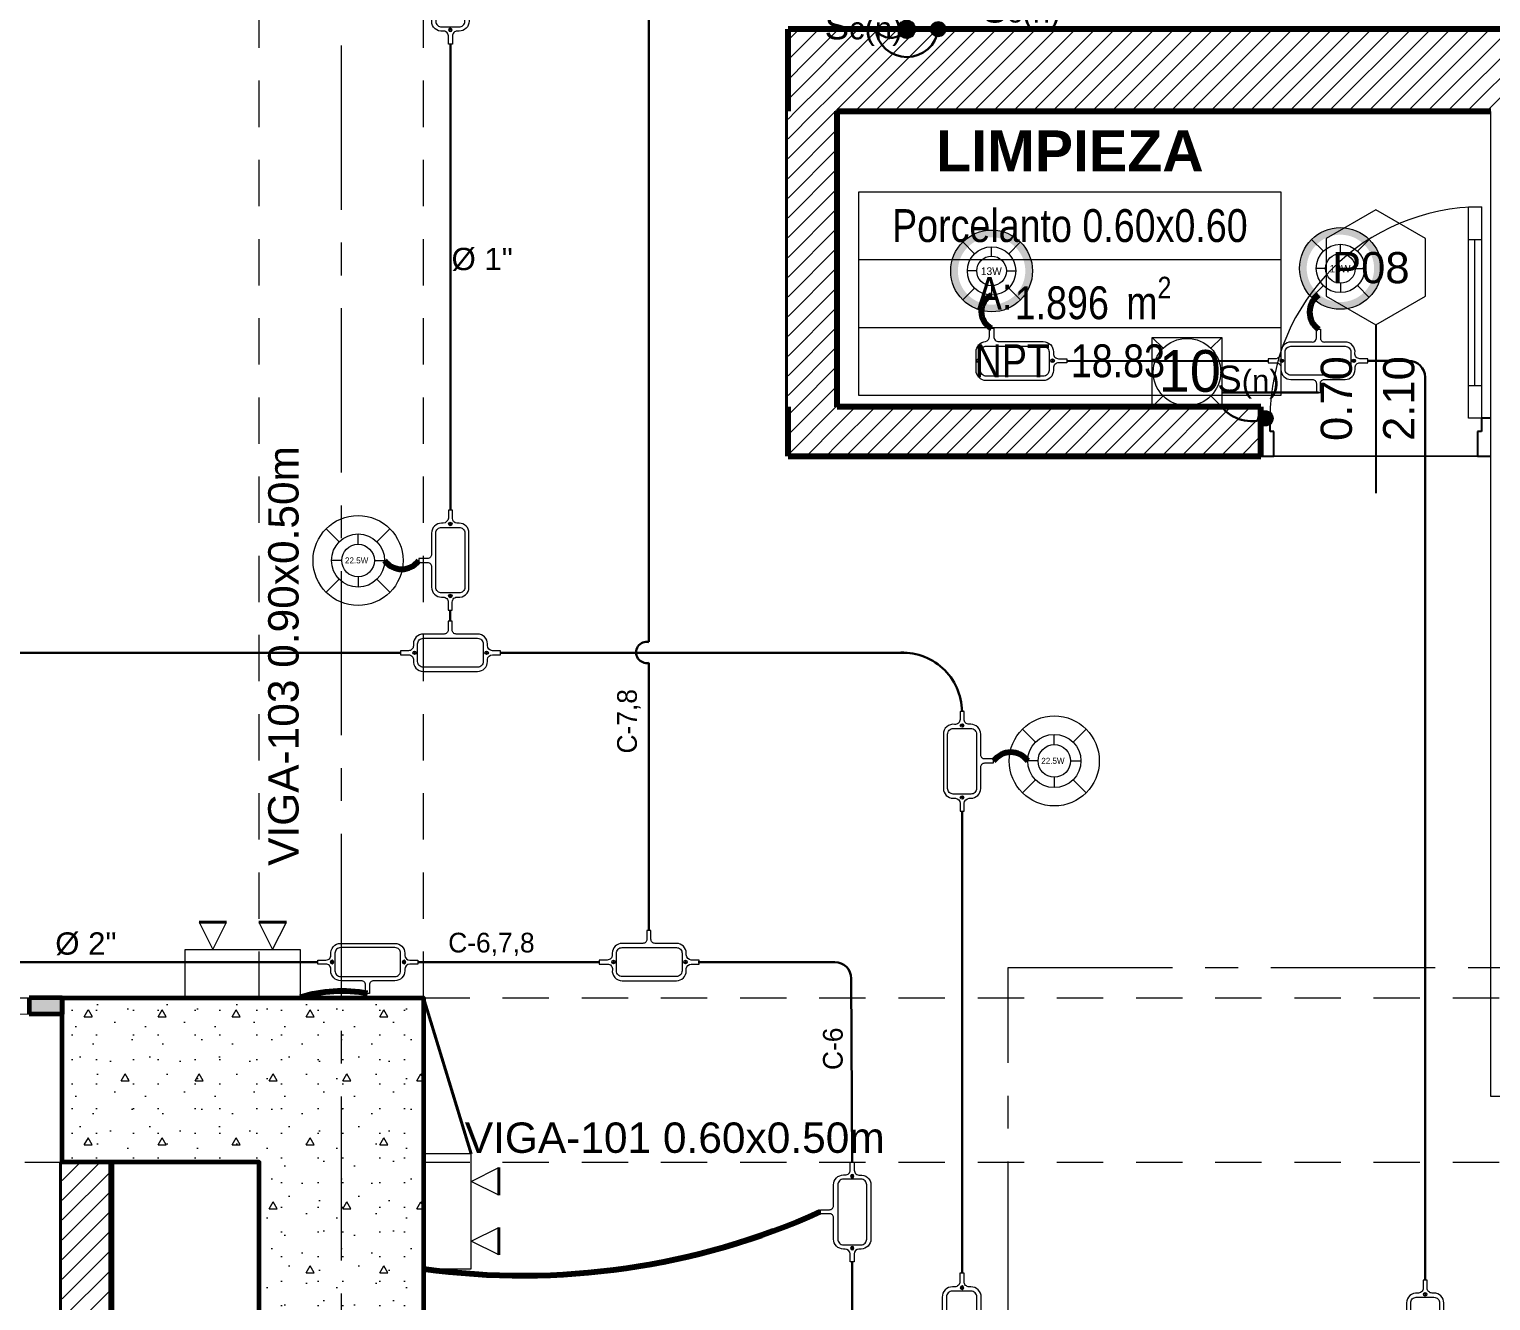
# Model space of a CAD drawing. Header units: inches. Extents: x -38 to 5698, y -33 to 92.
# Drawn here: x 413.37 to 417.82, y 16.477 to 20.35 of the extents above; entities that cross this region are included whole.
import ezdxf
from ezdxf.lldxf.tags import DXFTag

# ---------------------------------------------------------------- set-up
doc = ezdxf.new("R2010")
doc.units = ezdxf.units.IN
doc.header["$MEASUREMENT"] = 0
doc.set_wipeout_variables(frame=1)
for name, pattern in [('CONTINUA', [0]), ('Hidden Line', [0.195611, 0.141111, -0.0545]), ('Punto & Raya', [0.65, 0.5, -0.075, 0, -0.075]), ('Rayas', [0.282222, 0.141111, -0.141111]), ('Wipeout_Contour', [1, 0, -1])]:
    doc.linetypes.add(name, pattern=pattern)
for name, color, linetype, lineweight in [('00 IE CKTO ILUMINACION', 3, 'Continuous', 50), ('00 IE CKTO TOMAS', 111, 'Rayas', 18), ('00_IE_Luminarias', 6, 'Continuous', 30), ('01 IE LUM LED AD DN570C', 1, 'Continuous', 13), ('01 IE LUM LED EMP DN570B', 3, 'Continuous', 13), ('ALUMBRADO_CONDUIT', 30, 'CONDUIT1', 30), ('ALUMBRADO_PVC', 6, 'PVC1', 30), ('Bancas', 1, 'Continuous', 13), ('Cable Alumbrado', 150, 'Continuous', 30), ('CABLEADO EXT.', 3, 'PVCSUBT', 30), ('pulsador', 4, 'Continuous', 40), ('Simb_Alumbrado', 140, 'CONTINUA', 30)]:
    doc.layers.add(name, color=color, linetype=linetype, lineweight=lineweight)
for name, color, linetype in [('02 _ ARQ _ ALB _ Ejes Generales', 7, 'Continuous'), ('02 _ ARQ _ ZON _ Espacio.3D', 7, 'Continuous'), ('08 _ STR _ EXT _ 06 Columnas', 7, 'Continuous'), ('08 _ STR _ EXT _ 09 Vigas', 7, 'Continuous'), ('1TEXT', 8, 'Continuous'), ('Acabado - Muros', 7, 'Continuous'), ('Estructura - 04 MURO', 7, 'Continuous'), ('Marcador - Secciones', 251, 'Continuous'), ('Notas - Etiquetas', 251, 'Continuous')]:
    doc.layers.add(name, color=color, linetype=linetype)
doc.styles.add('Annotative', font='arial.ttf')
doc.styles.add('Arial', font='arial.ttf')
doc.styles.add('Estilo_Generado_4', font='swisse.ttf')
doc.styles.add('Estilo_Generado_8', font='arialbd.ttf')
doc.styles.add('Estilo_Generado_9', font='ARIALN.TTF')
doc.styles.add('{18b73a54-fa43-428c-adcb-c1c7bbdf2c84}', font='Simplex.shx')
tags = doc.linetypes.add('CONDUIT', pattern='A,1.5,-0.210535,["con",{18b73a54-fa43-428c-adcb-c1c7bbdf2c84},S=0.2,R=0,X=0,Y=-0.065594],-0.702384', length=2.412919).pattern_tags.tags
tags[6] = DXFTag(74, 10)
tags = doc.linetypes.add('CONDUIT1', pattern='A,1,-0.19772,["con",{18b73a54-fa43-428c-adcb-c1c7bbdf2c84},S=0.2,R=0,X=0,Y=-0.065594],-0.593642', length=1.791362).pattern_tags.tags
tags[6] = DXFTag(74, 10)
tags = doc.linetypes.add('PVC1', pattern='A,1,-0.19772,["PVC",{18b73a54-fa43-428c-adcb-c1c7bbdf2c84},S=0.13,R=0,X=0,Y=-0.061851],-0.507647', length=1.705367).pattern_tags.tags
tags[6] = DXFTag(74, 10)
tags = doc.linetypes.add('PVCSUBT', pattern='A,0.6,-0.3,0.6,-0.075691,["PVC",Standard,S=0.2,R=0,X=0,Y=-0.093724],-0.621005', length=2.196696).pattern_tags.tags
tags[10] = DXFTag(74, 10)
pattern_1 = [(45, (370.000046, 6e-09), (-0.030052038, 0.030052038), [])]

# ---------------------------------------------------------------- blocks, each defined once
blk = doc.blocks.new('LUM DN570C')
at = {"layer": '01 IE LUM LED AD DN570C'}
h = blk.add_hatch(color=256, dxfattribs=at)
edge = h.paths.add_edge_path()
edge.add_arc((0, 0), 0.1344, 0, 360)
edge = h.paths.add_edge_path(flags=17)
edge.add_arc((0, 0), 0.1108, 0, 360)
for p, q in [((-0.0561, 0.0563), (-0.0949, 0.0952)), ((0.0561, 0.0563), (0.0949, 0.0952)), ((-0.0561, -0.0563), (-0.0949, -0.0952)), ((0.0561, -0.0563), (0.0949, -0.0952))]:
    blk.add_line(p, q, dxfattribs=at)
at = {"layer": '01 IE LUM LED AD DN570C', "ltscale": 0.4}
for p, q in [((0, 0.0487), (0, 0.0795)), ((-0.0487, 0), (-0.0795, 0)), ((0.0487, 0), (0.0795, 0)), ((0, -0.0487), (0, -0.0795))]:
    blk.add_line(p, q, dxfattribs=at)
at = {"layer": '01 IE LUM LED AD DN570C'}
for radius in [0.1344, 0.0795]:
    blk.add_circle((0, 0), radius, dxfattribs=at)
at = {"layer": '01 IE LUM LED AD DN570C', "ltscale": 0.4}
blk.add_circle((0, 0), 0.0487, dxfattribs=at)
at = {"color": 1, "linetype": 'ByBlock', "lineweight": 80, "insert": (-0.0353, 0.0117), "char_height": 0.025, "width": 0.622217, "attachment_point": 1}
blk.add_mtext('13W ', dxfattribs=at)
blk = doc.blocks.new('LUMINARIA 2')
at = {"layer": '01 IE LUM LED EMP DN570B'}
for p, q in [((-0.0939, 0.0936), (-0.1589, 0.1584)), ((0.0939, 0.0936), (0.1589, 0.1584)), ((-0.0939, -0.0936), (-0.1589, -0.1584)), ((0.0939, -0.0936), (0.1589, -0.1584))]:
    blk.add_line(p, q, dxfattribs=at)
at = {"layer": '01 IE LUM LED EMP DN570B', "ltscale": 0.4}
for p, q in [((0, 0.0813), (0, 0.1326)), ((-0.0813, 0), (-0.1326, 0)), ((0.0813, 0), (0.1326, 0)), ((0, -0.0813), (0, -0.1326))]:
    blk.add_line(p, q, dxfattribs=at)
at = {"layer": '01 IE LUM LED EMP DN570B'}
for radius in [0.2244, 0.1326]:
    blk.add_circle((0, 0), radius, dxfattribs=at)
at = {"layer": '01 IE LUM LED EMP DN570B', "ltscale": 0.4}
blk.add_circle((0, 0), 0.0813, dxfattribs=at)
at = {"layer": '01 IE LUM LED EMP DN570B', "color": 8, "linetype": 'ByBlock', "lineweight": 80, "insert": (-0.0649, 0.0156), "char_height": 0.03, "width": 0.178585, "attachment_point": 1}
blk.add_mtext('{\\C3;22.5W}', dxfattribs=at)
blk = doc.blocks.new('CAJA OVAL TIPO L')
at = {"layer": 'Simb_Alumbrado', "lineweight": 13}
blk.add_lwpolyline([(-0.0491, -0.079), (-0.0491, -0.0343, -0.380413), (-0.0258, -0.0088), (-0.0258, -0.0088, 0.341426), (-0.0164, 0.0033), (-0.0164, 0.0236), (-0.0063, 0.0236), (-0.0063, 0.0033, 0.414214), (0.0063, -0.0092), (0.1138, -0.0092, -0.414214), (0.1388, -0.0343), (0.1388, -0.0382, 0.414214), (0.1513, -0.0508), (0.1716, -0.0508), (0.1716, -0.0609), (0.1513, -0.0609, 0.414214), (0.1388, -0.0734), (0.1388, -0.079, -0.414214), (0.1138, -0.104), (-0.0241, -0.104, -0.414214), (-0.0491, -0.079, 0.414214)], format="xyb", dxfattribs=at)
blk.add_lwpolyline([(-0.0241, -0.0199), (0.1138, -0.0199, -0.414214), (0.1282, -0.0343), (0.1282, -0.079, -0.414214), (0.1138, -0.0934), (-0.0241, -0.0934, -0.414214), (-0.0384, -0.079), (-0.0384, -0.0343, -0.414214)], format="xyb", close=True, dxfattribs=at)
for points in [[(-0.0483, -0.0558), (-0.0395, -0.0558)], [(-0.0439, -0.0514), (-0.0439, -0.0602)], [(0.1323, -0.0558), (0.1411, -0.0558)], [(0.1367, -0.0514), (0.1367, -0.0602)]]:
    blk.add_lwpolyline(points, dxfattribs=at)
for centre in [(-0.0439, -0.0558), (0.1367, -0.0558)]:
    blk.add_circle(centre, 0.00438, dxfattribs=at)
blk = doc.blocks.new('oval t')
at = {"layer": 'Simb_Alumbrado', "lineweight": 13}
blk.add_lwpolyline([(0.0141, 0.0102, -0.414214), (0.0041, 0.0202), (0.0041, 0.0416), (-0.0056, 0.0416), (-0.0056, 0.0202, -0.414214), (-0.0156, 0.0102), (-0.0659, 0.0102, 0.414214), (-0.0899, -0.0138), (-0.0899, -0.0183, -0.414214), (-0.1019, -0.0303), (-0.1213, -0.0303), (-0.1213, -0.04), (-0.1016, -0.04, -0.451917), (-0.0897, -0.0535, 0.451917), (-0.0659, -0.0805), (0.0659, -0.0805, 0.414214), (0.0899, -0.0566), (0.0899, -0.0512, -0.398753), (0.1019, -0.0401), (0.1213, -0.0401), (0.1213, -0.0304), (0.1019, -0.0304, -0.368669), (0.0899, -0.0176), (0.0899, -0.0138, 0.414214), (0.0659, 0.0102), (0.0141, 0.0102)], format="xyb", dxfattribs=at)
blk.add_lwpolyline([(-0.0659, 0), (0.0659, 0, -0.414214), (0.0797, -0.0138), (0.0797, -0.0566, -0.414214), (0.0659, -0.0703), (-0.0659, -0.0703, -0.414214), (-0.0797, -0.0566), (-0.0797, -0.0138, -0.414214)], format="xyb", close=True, dxfattribs=at)
for points in [[(-0.0911, -0.0352), (-0.0828, -0.0352)], [(-0.0869, -0.031), (-0.0869, -0.0394)], [(0.0837, -0.0352), (0.0921, -0.0352)], [(0.0879, -0.031), (0.0879, -0.0394)]]:
    blk.add_lwpolyline(points, dxfattribs=at)
for centre in [(-0.0869, -0.0352), (0.0879, -0.0352)]:
    blk.add_circle(centre, 0.00419, dxfattribs=at)
blk = doc.blocks.new('CAJA CONDULET TIPO X')
at = {"layer": 'Simb_Alumbrado', "lineweight": 13}
for p, q in [((78.5283, -4.1616), (78.5283, -4.1519)), ((78.5283, -4.1519), (78.5497, -4.1519)), ((78.5497, -4.1616), (78.5283, -4.1616))]:
    blk.add_line(p, q, dxfattribs=at)
for points in [[(78.6505, -4.1716, -0.414214), (78.6605, -4.1616), (78.6819, -4.1616), (78.6819, -4.1519), (78.6605, -4.1519, -0.414214), (78.6505, -4.1419), (78.6505, -4.0916, 0.414214), (78.6265, -4.0677), (78.6219, -4.0677, -0.414214), (78.6099, -4.0557), (78.6099, -4.0363), (78.6002, -4.0363), (78.6002, -4.056, -0.451917), (78.5867, -4.0678, 0.451917), (78.5597, -4.0916), (78.5597, -4.1419)], [(78.5597, -4.1716), (78.5597, -4.2235, 0.414214), (78.5837, -4.2475), (78.589, -4.2475, -0.334232), (78.6002, -4.2595), (78.6002, -4.2789), (78.6099, -4.2789), (78.6099, -4.2595, -0.455912), (78.6227, -4.2475), (78.6265, -4.2475, 0.414214), (78.6505, -4.2235), (78.6505, -4.1716)]]:
    blk.add_lwpolyline(points, format="xyb", dxfattribs=at)
blk.add_lwpolyline([(78.6403, -4.0916), (78.6403, -4.2235, -0.414214), (78.6265, -4.2373), (78.5837, -4.2373, -0.414214), (78.5699, -4.2235), (78.5699, -4.0916, -0.414214), (78.5837, -4.0779), (78.6265, -4.0779, -0.414214)], format="xyb", close=True, dxfattribs=at)
for points in [[(78.6093, -4.0706), (78.6009, -4.0706)], [(78.6051, -4.0664), (78.6051, -4.0748)], [(78.6093, -4.2454), (78.6009, -4.2454)], [(78.6051, -4.2412), (78.6051, -4.2496)]]:
    blk.add_lwpolyline(points, dxfattribs=at)
for centre in [(78.6051, -4.0706), (78.6051, -4.2454)]:
    blk.add_circle(centre, 0.00419, dxfattribs=at)
for centre, start, end in [((78.5497, -4.1419), 270, 0), ((78.5497, -4.1716), 0, 90)]:
    blk.add_arc(centre, 0.01, start, end, dxfattribs=at)
blk = doc.blocks.new('100x100x80 adosado')
at = {"layer": 'Simb_Alumbrado', "lineweight": 13}
blk.add_lwpolyline([(-0.0768, 0.0788), (0.0194, 0.0788), (0.0194, -0.0174), (-0.0768, -0.0174)], close=True, dxfattribs=at)
at = {"layer": 'Simb_Alumbrado', "lineweight": 9}
for points in [[(-0.0768, 0.0788), (-0.0618, 0.0638)], [(0.0043, 0.0638), (0.0194, 0.0788)], [(-0.0768, -0.0174), (-0.0618, -0.0023)], [(0.0043, -0.0023), (0.0194, -0.0174)]]:
    blk.add_lwpolyline(points, dxfattribs=at)
blk.add_circle((-0.0287, 0.0307), 0.0467, dxfattribs=at)
at = {"layer": 'Simb_Alumbrado', "lineweight": 9, "insert": (-0.0677, 0.0612), "char_height": 0.05773, "attachment_point": 1}
blk.add_mtext_dynamic_manual_height_columns('10', width=0.119989, gutter_width=12.5, heights=[0], dxfattribs=at)
blk = doc.blocks.new('ii3t')
at = {"layer": 'Simb_Alumbrado', "lineweight": 5}
h = blk.add_hatch(color=3, dxfattribs=at)
edge = h.paths.add_edge_path()
edge.add_arc((0, 0), 0.0164, 0, 360)
blk.add_circle((0, 0), 0.0164, dxfattribs=at)
blk = doc.blocks.new('pulsador')
at = {"layer": 'pulsador', "lineweight": 40}
h = blk.add_hatch(color=4, dxfattribs=at)
h.dxf.hatch_style = 1
h.paths.add_polyline_path([(246.2314, 46.0882, 1), (246.279, 46.0882, 1)])
h.paths.add_polyline_path([(246.2786, 46.0882, -1), (246.2317, 46.0882, -1)], flags=16)
h.paths.add_polyline_path([(246.271, 46.0882, -1), (246.2393, 46.0882, -1)], flags=0)
at = {"layer": 'pulsador'}
h = blk.add_hatch(color=4, dxfattribs=at)
h.dxf.hatch_style = 1
h.paths.add_polyline_path([(246.2393, 46.0882, 1), (246.271, 46.0882, 1)])
at = {"layer": 'pulsador', "color": 4, "lineweight": 50}
blk.add_circle((246.2552, 46.0882), 0.0238, dxfattribs=at)
at = {"layer": 'pulsador', "color": 4, "lineweight": 40}
blk.add_circle((246.2552, 46.0882), 0.0235, dxfattribs=at)
at = {"layer": 'pulsador', "color": 4}
blk.add_circle((246.2552, 46.0882), 0.0159, dxfattribs=at)
blk = doc.blocks.new('luz de emergencia')
at = {"color": 5, "lineweight": 40}
for p, q in [((164.1493, 48.9365, -0.0001), (164.2333, 48.9365, -0.0001)), ((164.3313, 48.9365, -0.0001), (164.4153, 48.9365, -0.0001))]:
    blk.add_line(p, q, dxfattribs=at)
at = {"layer": '00_IE_Luminarias', "color": 5, "linetype": 'Continuous', "lineweight": 13}
for p, q in [((164.1913, 49.0205, -0.0001), (164.1493, 48.9365, -0.0001)), ((164.2333, 48.9365, -0.0001), (164.1913, 49.0205, -0.0001)), ((164.3733, 49.0205, -0.0001), (164.3313, 48.9365, -0.0001)), ((164.4153, 48.9365, -0.0001), (164.3733, 49.0205, -0.0001))]:
    blk.add_line(p, q, dxfattribs=at)
at = {"layer": '00_IE_Luminarias', "color": 5, "linetype": 'Continuous', "lineweight": 13, "elevation": -0.0001}
blk.add_lwpolyline([(164.4573, 49.0205), (164.1073, 49.0205), (164.1073, 49.1666), (164.4573, 49.1665)], close=True, dxfattribs=at)

msp = doc.modelspace()

# ---------------------------------------------------------------- hatches: boundary and pattern name
at = {"layer": 'Acabado - Muros', "linetype": 'Continuous', "lineweight": 0}
msp.add_hatch(color=254, dxfattribs=at).paths.add_polyline_path([(413.37, 17.4), (413.37, 17.35), (413.47, 17.35), (413.47, 17.4)])

# ---------------------------------------------------------------- linework, layer by layer
at = {"layer": '02 _ ARQ _ ALB _ Ejes Generales', "color": 251, "linetype": 'Punto & Raya', "lineweight": 13}
msp.add_line((414.32, 45.9), (414.32, 2.05), dxfattribs=at)
at = {"layer": '02 _ ARQ _ ZON _ Espacio.3D', "color": 252, "linetype": 'Continuous', "lineweight": 13}
for p, q in [((417.1816, 19.8534), (415.8953, 19.8534)), ((415.8953, 19.8534), (415.8953, 19.2358)), ((417.1816, 19.2358), (417.1816, 19.8534)), ((417.1816, 19.6476), (415.8953, 19.6476)), ((415.8953, 19.4417), (417.1816, 19.4417)), ((415.8953, 19.2358), (417.1816, 19.2358))]:
    msp.add_line(p, q, dxfattribs=at)
at = {"layer": '02 _ ARQ _ ZON _ Espacio.3D', "color": 254, "linetype": 'Continuous', "lineweight": 0, "flags": 128}
msp.add_lwpolyline([(390.07, 17.4), (414.57, 17.4), (414.57, 16.25), (415.77, 16.25), (415.77, 15.5372), (417.42, 15.5372), (417.42, 15.1499), (418.32, 15.1499), (418.3204, 17.1), (417.82, 17.1), (417.82, 19.05), (415.6804, 19.05), (415.6804, 20.35)], dxfattribs=at)
at = {"layer": '02 _ ARQ _ ZON _ Espacio.3D', "color": 9, "linetype": 'Continuous', "lineweight": 5, "flags": 128}
for points in [[(415.8304, 20.1), (415.8304, 19.2), (417.12, 19.2), (417.12, 19.05), (417.82, 19.05), (417.82, 20.1)], [(413.62, 16.9), (413.62, 11.6999), (415.77, 11.7), (415.77, 12.6005), (415.62, 12.6005), (415.62, 16.1), (414.07, 16.1), (414.07, 16.9)]]:
    msp.add_lwpolyline(points, close=True, dxfattribs=at)
at = {"layer": '02 _ ARQ _ ZON _ Espacio.3D', "color": 254, "linetype": 'Continuous', "lineweight": 0, "flags": 128}
msp.add_lwpolyline([(407.12, 16.5), (407.12, 8.1), (407.57, 8.1), (407.57, 7.7), (407.77, 7.7), (407.77, 7.3311), (413.67, 7.3311), (413.67, 7.7), (414.07, 7.7), (414.07, 8.1), (414.57, 8.1), (414.57, 7.35), (420.67, 7.35), (420.67, 7.7), (421.07, 7.7), (421.07, 8.1), (421.42, 8.1), (421.4199, 11.45), (413.47, 11.4499), (413.47, 17.35), (407.57, 17.3493), (407.57, 16.5)], close=True, dxfattribs=at)
at = {"layer": '08 _ STR _ EXT _ 09 Vigas', "color": 251, "linetype": 'Hidden Line', "lineweight": 13}
for p, q in [((414.07, 17.4), (414.07, 29.7)), ((414.57, 17.4), (414.57, 29.7)), ((379.57, 17.4), (414.07, 17.4)), ((414.57, 17.4), (421.07, 17.4)), ((414.07, 7.7), (414.07, 16.9)), ((414.57, 16.9), (421.07, 16.9)), ((414.57, 7.7), (414.57, 16.9))]:
    msp.add_line(p, q, dxfattribs=at)
at = {"layer": 'Acabado - Muros', "color": 7, "linetype": 'Continuous', "lineweight": 60}
for p, q in [((413.37, 17.4), (413.37, 17.35)), ((413.47, 17.4), (413.37, 17.4)), ((413.47, 17.4), (413.47, 17.35)), ((413.47, 17.35), (413.37, 17.35))]:
    msp.add_line(p, q, dxfattribs=at)
at = {"layer": 'ALUMBRADO_CONDUIT', "color": 30, "lineweight": 30, "ltscale": 0.4, "true_color": 0xf26722}
for p, q in [((415.2569, 18.4838), (415.2569, 28.1003)), ((414.6522, 18.8851), (414.6522, 20.3047)), ((416.5296, 19.3402), (417.1419, 19.3393)), ((417.4461, 19.3403), (417.5701, 19.3403)), ((417.6201, 19.2903), (417.6201, 16.5403)), ((417.0008, 19.244), (417.295, 19.244)), ((414.6515, 18.5464), (414.6515, 18.5808)), ((415.2569, 17.6053), (415.2569, 18.4203)), ((416.2101, 17.9684), (416.2101, 16.5611)), ((406.3329, 17.5091), (414.2488, 17.5091)), ((414.553, 17.5091), (415.1058, 17.5091)), ((415.4069, 17.509), (415.8228, 17.509)), ((415.8759, 16.9), (415.8728, 17.459)), ((415.8759, 15.9938), (415.8759, 16.5958))]:
    msp.add_line(p, q, dxfattribs=at)
for points in [[(410.7956, 18.4511), (414.5004, 18.4511)], [(414.8046, 18.4511), (416.0421, 18.4511)]]:
    msp.add_lwpolyline(points, dxfattribs=at)
for centre in [(417.5701, 19.2903), (415.8228, 17.459, 0)]:
    msp.add_arc(centre, 0.05, 0, 90, dxfattribs=at)
at = {"layer": 'ALUMBRADO_CONDUIT'}
for centre, radius, start, end in [((415.2502, 18.452), 0.0324, 78.0414, 281.9586), ((416.0283, 18.2696), 0.182, 0.949, 94.3608)]:
    msp.add_arc(centre, radius, start, end, dxfattribs=at)
at = {"layer": 'CABLEADO EXT.', "color": 3, "lineweight": 80}
for centre, radius, start, end in [((416.3241, 19.49), 0.0556, 115.4571, 244.5429), ((417.3327, 19.4884), 0.0641, 126.0183, 233.9817), ((414.504, 18.7696), 0.0641, 216.0183, 323.9817), ((416.3583, 18.0838), 0.0641, 36.0183, 143.9817), ((414.3213, 17.003), 0.4173, 79.1393, 107.6192), ((414.8722, 18.7677), 2.2134, 262.1546, 294.2053)]:
    msp.add_arc(centre, radius, start, end, dxfattribs=at)
at = {"layer": 'Estructura - 04 MURO', "color": 165, "linetype": 'Continuous', "lineweight": 15}
for p, q in [((417.752, 19.809), (417.792, 19.809)), ((417.752, 19.165), (417.752, 19.809)), ((417.792, 19.809), (417.792, 19.165)), ((417.792, 19.709), (417.752, 19.709)), ((417.752, 19.265), (417.792, 19.265)), ((417.792, 19.165), (417.752, 19.165))]:
    msp.add_line(p, q, dxfattribs=at)
at = {"layer": 'Estructura - 04 MURO', "color": 152, "linetype": 'Continuous', "lineweight": 25}
msp.add_line((417.47, 19.45), (417.47, 18.9375), dxfattribs=at)
at = {"layer": 'Estructura - 04 MURO', "color": 165, "linetype": 'Continuous', "lineweight": 25}
for p, q in [((417.148, 19.125), (417.148, 19.165)), ((417.82, 19.165), (417.792, 19.165)), ((417.792, 19.165), (417.792, 19.125)), ((417.16, 19.125), (417.148, 19.125)), ((417.16, 19.05), (417.16, 19.125)), ((417.792, 19.125), (417.78, 19.125)), ((417.78, 19.125), (417.78, 19.05)), ((417.78, 19.05), (417.82, 19.05))]:
    msp.add_line(p, q, dxfattribs=at)
at = {"layer": 'Estructura - 04 MURO', "color": 251, "linetype": 'Continuous', "lineweight": 13, "flags": 128}
msp.add_lwpolyline([(417.47, 19.8), (417.3185, 19.7125), (417.3185, 19.5375), (417.47, 19.45), (417.6216, 19.5375), (417.6216, 19.7125)], close=True, dxfattribs=at)
at = {"layer": 'Estructura - 04 MURO', "color": 165, "linetype": 'Continuous', "lineweight": 15, "flags": 128}
msp.add_lwpolyline([(417.772, 19.265), (417.772, 19.709)], dxfattribs=at)
at = {"layer": 'Estructura - 04 MURO', "color": 7, "linetype": 'Continuous', "lineweight": 80, "flags": 128}
msp.add_lwpolyline([(413.47, 11.4499), (413.47, 16.9)], dxfattribs=at)
at = {"layer": 'Estructura - 04 MURO', "color": 175, "linetype": 'Continuous', "lineweight": 15}
msp.add_arc((417.792, 19.165), 0.644, 90, 180, dxfattribs=at)
at = {"layer": 'Marcador - Secciones', "color": 251, "linetype": 'Punto & Raya', "lineweight": 13}
for p, q in [((416.3507, 10.0018), (416.3507, 17.4928)), ((416.3507, 17.4928), (426.7072, 17.4928))]:
    msp.add_line(p, q, dxfattribs=at)
at = {"layer": 'pulsador', "color": 4, "lineweight": 40}
msp.add_line((414.57, 17.4), (414.7161, 16.925), dxfattribs=at)

# ---------------------------------------------------------------- block references
at = {"xscale": 1.253906979044094, "yscale": 1.253906979044094, "zscale": 1.253906979044094, "rotation": 270}
msp.add_blockref('CAJA CONDULET TIPO X', (422.5072, 117.9038), dxfattribs=at)
at = {"layer": '01 IE LUM LED AD DN570C', "color": 1, "lineweight": 5, "xscale": 0.9263905751172247, "yscale": 0.9263905751172247, "zscale": 0.9263905751172247}
for p in [(416.3002, 19.6138), (417.3622, 19.6216)]:
    msp.add_blockref('LUM DN570C', p, dxfattribs=at)
at = {"layer": '01 IE LUM LED EMP DN570B', "xscale": 0.6105334384153049, "yscale": 0.6105334384153049, "zscale": 0.6105334384153049}
for p in [(414.3712, 18.7319), (416.4911, 18.1215)]:
    msp.add_blockref('LUMINARIA 2', p, dxfattribs=at)
at = {"layer": 'ALUMBRADO_CONDUIT', "linetype": 'CONDUIT', "lineweight": 30, "xscale": 1.253906979044094, "yscale": 1.253906979044094, "zscale": 1.253906979044094}
msp.add_blockref('CAJA OVAL TIPO L', (416.3144, 19.4102), dxfattribs=at)
at = {"layer": 'ALUMBRADO_CONDUIT', "linetype": 'CONDUIT', "lineweight": 30, "xscale": -1.253906979044094, "yscale": 1.253906979044094, "zscale": 1.253906979044094, "rotation": 270.0000000010243}
msp.add_blockref('CAJA OVAL TIPO L', (416.2801, 16.3459), dxfattribs=at)
at = {"layer": 'Bancas', "color": 252, "true_color": 0x939598, "yscale": 1.253906979044094, "zscale": 1.253906979044094}
for p, xscale, rotation in [((414.6963, 20.4568), -1.253906979044094, 270), ((414.608, 18.733), 1.253906979044094, 90), ((416.2543, 18.1205), 1.253906979044094, 270), ((414.4009, 17.465), -1.253906979044094, 180), ((415.8318, 16.7479), -1.253906979044094, 90), ((417.6643, 16.3882), 1.253906979044094, 270)]:
    msp.add_blockref('oval t', p, dxfattribs=dict(at, xscale=xscale, rotation=rotation))
at = {"layer": 'Bancas', "color": 252, "true_color": 0x939598, "xscale": 1.253906979044094, "yscale": 1.253906979044094, "zscale": 1.253906979044094}
for p in [(414.6525, 18.4952), (415.2579, 17.5532)]:
    msp.add_blockref('oval t', p, dxfattribs=at)
at = {"layer": 'pulsador', "color": 4, "lineweight": 40, "rotation": 180}
msp.add_blockref('luz de emergencia', (578.3023, 66.5673, 0.0001), dxfattribs=at)
at = {"layer": 'pulsador', "color": 4, "lineweight": 40, "xscale": -1, "rotation": 89.99908395266394}
msp.add_blockref('luz de emergencia', (463.7392, 181.0315, 0.0001), dxfattribs=at)

# ---------------------------------------------------------------- texts
at = {"layer": '00 IE CKTO ILUMINACION', "color": 3, "linetype": 'CONTINUA', "lineweight": 15}
for s, p in [('C-7,8', (415.2201, 18.1443)), ('C-6', (415.8468, 17.1803))]:
    msp.add_text(s, height=0.06, rotation=90, dxfattribs=at).set_placement(p)
msp.add_text('C-6,7,8', height=0.06, dxfattribs=at).set_placement((414.6457, 17.5383))
at = {"layer": '00 IE CKTO TOMAS', "insert": (416.9872, 19.2251), "char_height": 0.08, "width": 0.768045, "attachment_point": 7, "style": 'Annotative'}
msp.add_mtext('S{\\H0.84375x;(n)}', dxfattribs=at)
at = {"layer": '02 _ ARQ _ ZON _ Espacio.3D', "color": 252, "lineweight": 25, "attachment_point": 2}
for s, insert, char_height, style in [('\\A1;{\\pqc;\\pt0;\\fArial|b1|i0|c0|p34;LIMPIEZA}', (416.5385, 20.0419), 0.125, 'Estilo_Generado_8'), ('\\A1;{\\pqc;\\pt0;\\fArial Narrow|b0|i0|c0|p34;Porcelanto 0.60x0.60}', (416.5385, 19.802), 0.1, 'Estilo_Generado_9'), ('\\A1;{\\pqc;\\pt0;\\fArial Narrow|b0|i0|c0|p34;A: }', (416.3094, 19.5957), 0.1, 'Estilo_Generado_9'), ('\\A1;{\\pqc;\\pt0,0.3;\\fArial Narrow|b0|i0|c0|p34;1.896\\fArial Narrow|b0|i0|c0|p34;\\A1{\\H.66x;\\S^  ;}\\fArial Narrow|b0|i0|c0|p34; m\\fArial Narrow|b0|i0|c0|p34;\\A1{\\H.66x;\\S2^  ;}}', (416.6091, 19.5961), 0.1, 'Estilo_Generado_9'), ('\\A1;{\\pqc;\\pt0;\\fArial Narrow|b0|i0|c0|p34;NPT  18.83}', (416.5385, 19.3902), 0.1, 'Estilo_Generado_9')]:
    msp.add_mtext(s, dxfattribs=dict(at, insert=insert, char_height=char_height, style=style))
at = {"layer": '1TEXT', "color": 50, "linetype": 'Continuous', "style": 'Arial'}
for s, p in [('%%C 1"', (414.6559, 19.6163)), ('%%C 2"', (413.4493, 17.5316))]:
    msp.add_text(s, height=0.06788, rotation=0, dxfattribs=at).set_placement(p)
at = {"layer": 'Estructura - 04 MURO', "color": 251, "lineweight": 25, "insert": (417.3367, 19.575), "char_height": 0.095, "attachment_point": 7, "style": 'Estilo_Generado_4'}
msp.add_mtext('\\A1;{\\pql;\\pt0;\\fSwis721 Ex BT|b0|i0|c0|p34;P08\\fSwis721 Ex BT|b0|i0|c0|p34;\\fSwis721 Ex BT|b0|i0|c0|p34;\\fSwis721 Ex BT|b0|i0|c0|p34;}', dxfattribs=at)
at = {"layer": 'Estructura - 04 MURO', "color": 251, "lineweight": 25, "char_height": 0.095, "attachment_point": 7, "rotation": 90, "style": 'Estilo_Generado_4'}
for s, insert in [('\\A1;{\\pql;\\pt0;\\fSwis721 Ex BT|b0|i0|c0|p34;0.70\\fSwis721 Ex BT|b0|i0|c0|p34;\\A1{\\H.66x;\\S^  ;}\\fSwis721 Ex BT|b0|i0|c0|p34;\\fSwis721 Ex BT|b0|i0|c0|p34;}', (417.425, 19.096)), ('\\A1;{\\pql;\\pt0;\\fSwis721 Ex BT|b0|i0|c0|p34;2.10\\fSwis721 Ex BT|b0|i0|c0|p34;\\A1{\\H.66x;\\S^  ;}\\fSwis721 Ex BT|b0|i0|c0|p34;\\fSwis721 Ex BT|b0|i0|c0|p34;}', (417.615, 19.096))]:
    msp.add_mtext(s, dxfattribs=dict(at, insert=insert))
at = {"layer": 'Notas - Etiquetas', "color": 8, "linetype": 'Continuous', "lineweight": 13, "insert": (414.0976, 17.802), "char_height": 0.0925, "attachment_point": 1, "rotation": 90, "style": 'Estilo_Generado_4'}
msp.add_mtext('\\A1;{\\pql;\\fSwis721 Ex BT|b0|i0|c0|p34;VIGA-103\\fSwis721 Ex BT|b0|i0|c0|p34; \\fSwis721 Ex BT|b0|i0|c0|p34;0.90\\fSwis721 Ex BT|b0|i0|c0|p34;x\\fSwis721 Ex BT|b0|i0|c0|p34;0.50\\fSwis721 Ex BT|b0|i0|c0|p34;m}', dxfattribs=at)
at = {"layer": 'Notas - Etiquetas', "color": 8, "linetype": 'Continuous', "lineweight": 13, "insert": (414.6962, 16.9267), "char_height": 0.0925, "attachment_point": 7, "style": 'Estilo_Generado_4'}
msp.add_mtext('\\A1;{\\pql;\\fSwis721 Ex BT|b0|i0|c0|p34;VIGA-101\\fSwis721 Ex BT|b0|i0|c0|p34; \\fSwis721 Ex BT|b0|i0|c0|p34;0.60\\fSwis721 Ex BT|b0|i0|c0|p34;x\\fSwis721 Ex BT|b0|i0|c0|p34;0.50\\fSwis721 Ex BT|b0|i0|c0|p34;m}', dxfattribs=at)

# ---------------------------------------------------------------- next in the draw order: wipeouts: each hides what was drawn before it
at = {"color": 254, "linetype": 'Wipeout_Contour', "lineweight": 0, "ltscale": 9786.583603}
msp.add_wipeout([(415.8304, 20.1), (415.6804, 20.35), (415.6804, 20.1)], dxfattribs=at).dxf.layer = 'Estructura - 04 MURO'
at = {"color": 254, "linetype": 'Wipeout_Contour', "lineweight": 0, "ltscale": 9786.57095}
msp.add_wipeout([(415.8304, 19.2), (415.6804, 19.2), (415.6804, 19.05)], dxfattribs=at).dxf.layer = 'Estructura - 04 MURO'
at = {"color": 254, "linetype": 'Wipeout_Contour', "lineweight": 0, "ltscale": 13039.254026}
msp.add_wipeout([(413.62, 11.6999), (413.62, 16.9), (413.47, 16.9), (413.47, 11.6999)], dxfattribs=at).dxf.layer = 'Estructura - 04 MURO'

# ---------------------------------------------------------------- next in the draw order: hatches: boundary and pattern name
at = {"layer": '08 _ STR _ EXT _ 06 Columnas', "linetype": 'Continuous', "lineweight": 9}
h = msp.add_hatch(dxfattribs=at)
h.set_pattern_fill('HORMIGÓN_EN_MASA_0002', style=0, pattern_type=2)
h.set_pattern_definition([(0, (370.00005, 6e-09), (0, 0.3897114), [0.024375, -0.200625]), (0, (370.11255, 0.19486), (0, 0.3897114), [0.024375, -0.200625]), (60, (370.00005, 6e-09), (-0.3375, 0.1948557), [0.024375, -0.200625]), (60, (370.22505, 6e-09), (-0.3375, 0.1948557), [0.024375, -0.200625]), (120, (370.02442, 6e-09), (0.3375, 0.1948557), [0.024375, -0.200625]), (120, (370.24942, 6e-09), (0.3375, 0.1948557), [0.024375, -0.200625]), (0, (370.00005, 0.0375), (0, 0.075), [0, -0.075, 0, -0.1125]), (45, (370.03755, 0.0375), (-0.05303301, 0.05303301), [0, -0.05625, 0, -0.09375])])
h.paths.add_polyline_path([(413.47, 17.4), (413.47, 16.9), (414.07, 16.9), (414.07, 16.1), (414.57, 16.1), (414.57, 17.4)])
at = {"layer": 'Estructura - 04 MURO', "linetype": 'Continuous', "lineweight": 5}
h = msp.add_hatch(dxfattribs=at)
h.set_pattern_fill('LADRILLO_COMÚN_0002', color=252, style=0, pattern_type=2)
h.set_pattern_definition(pattern_1)
h.paths.add_polyline_path([(415.8304, 20.1), (415.6804, 20.35), (415.6804, 20.1)])
h = msp.add_hatch(dxfattribs=at)
h.set_pattern_fill('LADRILLO_COMÚN_0002', color=252, style=0, pattern_type=2)
h.set_pattern_definition(pattern_1)
h.paths.add_polyline_path([(415.8304, 19.2), (415.6804, 19.2), (415.6804, 19.05)])
h = msp.add_hatch(dxfattribs=at)
h.set_pattern_fill('LADRILLO_COMÚN_0002', color=252, style=0, pattern_type=2)
h.set_pattern_definition(pattern_1)
h.paths.add_polyline_path([(413.62, 11.6999), (413.62, 16.9), (413.47, 16.9), (413.47, 11.6999)])

# ---------------------------------------------------------------- next in the draw order: linework, layer by layer
at = {"layer": '08 _ STR _ EXT _ 06 Columnas', "color": 7, "linetype": 'Continuous', "lineweight": 60, "flags": 128}
msp.add_lwpolyline([(413.47, 17.4), (414.57, 17.4), (414.57, 16.1), (414.07, 16.1), (414.07, 16.9), (413.47, 16.9)], close=True, dxfattribs=at)
at = {"layer": '08 _ STR _ EXT _ 09 Vigas', "color": 251, "linetype": 'Hidden Line', "lineweight": 13}
msp.add_line((407.57, 16.9), (414.07, 16.9), dxfattribs=at)
at = {"layer": 'Estructura - 04 MURO', "color": 7, "linetype": 'Continuous', "lineweight": 80, "flags": 128}
msp.add_lwpolyline([(413.62, 11.6999), (413.62, 16.9)], dxfattribs=at)

# ---------------------------------------------------------------- next in the draw order: wipeouts: each hides what was drawn before it
at = {"color": 254, "linetype": 'Wipeout_Contour', "lineweight": 0, "ltscale": 13058.995794}
msp.add_wipeout([(415.8304, 20.1), (421.07, 20.1), (421.07, 20.35), (415.8304, 20.35)], dxfattribs=at).dxf.layer = 'Estructura - 04 MURO'
at = {"color": 254, "linetype": 'Wipeout_Contour', "lineweight": 0, "ltscale": 9785.714222}
msp.add_wipeout([(415.8304, 19.2), (415.6804, 19.05), (415.8304, 19.05)], dxfattribs=at).dxf.layer = 'Estructura - 04 MURO'

# ---------------------------------------------------------------- next in the draw order: hatches: boundary and pattern name
at = {"layer": 'Estructura - 04 MURO', "linetype": 'Continuous', "lineweight": 5}
h = msp.add_hatch(dxfattribs=at)
h.set_pattern_fill('LADRILLO_COMÚN_0002', color=252, style=0, pattern_type=2)
h.set_pattern_definition(pattern_1)
h.paths.add_polyline_path([(415.8304, 20.1), (421.07, 20.1), (421.07, 20.35), (415.8304, 20.35)])
h = msp.add_hatch(dxfattribs=at)
h.set_pattern_fill('LADRILLO_COMÚN_0002', color=252, style=0, pattern_type=2)
h.set_pattern_definition(pattern_1)
h.paths.add_polyline_path([(415.8304, 19.2), (415.6804, 19.05), (415.8304, 19.05)])

# ---------------------------------------------------------------- next in the draw order: linework, layer by layer
at = {"layer": 'ALUMBRADO_PVC', "linetype": 'PVC1', "ltscale": 0.4}
for centre, radius, start, end in [((415.9935, 20.3807), 0.0569, 209.7986, 327.3226), ((416.0422, 20.3615), 0.0963, 186.8838, 353.1145)]:
    msp.add_arc(centre, radius, start, end, dxfattribs=at)

# ---------------------------------------------------------------- next in the draw order: block references
at = {"color": 4, "lineweight": 40}
msp.add_blockref('pulsador', (169.7863, -25.7382), dxfattribs=at)
at = {"layer": 'Cable Alumbrado', "lineweight": 0, "xscale": 1.404578189384958, "yscale": 1.404578189384958, "zscale": 1.404578189384958}
msp.add_blockref('ii3t', (416.1377, 20.35), dxfattribs=at)

# ---------------------------------------------------------------- next in the draw order: texts
at = {"layer": '00 IE CKTO TOMAS', "insert": (416.2725, 20.35), "char_height": 0.08, "width": 0.768045, "attachment_point": 7, "style": 'Annotative'}
msp.add_mtext('S{\\H0.84375x;c(n)}', dxfattribs=at)

# ---------------------------------------------------------------- next in the draw order: wipeouts: each hides what was drawn before it
at = {"color": 254, "linetype": 'Wipeout_Contour', "lineweight": 0, "ltscale": 9785.741369}
msp.add_wipeout([(415.8304, 20.35), (415.6804, 20.35), (415.8304, 20.1)], dxfattribs=at).dxf.layer = 'Estructura - 04 MURO'
at = {"color": 254, "linetype": 'Wipeout_Contour', "lineweight": 0, "ltscale": 13051.069385}
msp.add_wipeout([(415.8304, 19.05), (417.12, 19.05), (417.12, 19.2), (415.8304, 19.2)], dxfattribs=at).dxf.layer = 'Estructura - 04 MURO'

# ---------------------------------------------------------------- next in the draw order: hatches: boundary and pattern name
at = {"layer": 'Estructura - 04 MURO', "linetype": 'Continuous', "lineweight": 5}
h = msp.add_hatch(dxfattribs=at)
h.set_pattern_fill('LADRILLO_COMÚN_0002', color=252, style=0, pattern_type=2)
h.set_pattern_definition(pattern_1)
h.paths.add_polyline_path([(415.8304, 20.35), (415.6804, 20.35), (415.8304, 20.1)])
h = msp.add_hatch(dxfattribs=at)
h.set_pattern_fill('LADRILLO_COMÚN_0002', color=252, style=0, pattern_type=2)
h.set_pattern_definition(pattern_1)
h.paths.add_polyline_path([(415.8304, 19.05), (417.12, 19.05), (417.12, 19.2), (415.8304, 19.2)])

# ---------------------------------------------------------------- next in the draw order: linework, layer by layer
at = {"layer": 'ALUMBRADO_PVC', "linetype": 'PVC1', "ltscale": 0.4}
msp.add_arc((417.0907, 19.2712), 0.1147, 218.3651, 292.196, dxfattribs=at)
at = {"layer": 'Estructura - 04 MURO', "color": 7, "linetype": 'Continuous', "lineweight": 80}
msp.add_line((417.12, 19.05), (417.12, 19.2), dxfattribs=at)
at = {"layer": 'Estructura - 04 MURO', "color": 165, "linetype": 'Continuous', "lineweight": 25}
for p, q in [((417.148, 19.165), (417.12, 19.165)), ((417.12, 19.165), (417.12, 19.05)), ((417.12, 19.05), (417.16, 19.05))]:
    msp.add_line(p, q, dxfattribs=at)
at = {"layer": 'Estructura - 04 MURO', "color": 7, "linetype": 'Continuous', "lineweight": 80, "flags": 128}
for points in [[(421.07, 20.35), (415.6804, 20.35)], [(415.6804, 19.05), (415.6804, 20.35)], [(415.8304, 20.1), (417.82, 20.1)], [(417.12, 19.2), (415.8304, 19.2)], [(415.6804, 19.05), (417.12, 19.05)]]:
    msp.add_lwpolyline(points, dxfattribs=at)

# ---------------------------------------------------------------- next in the draw order: block references
at = {"layer": 'ALUMBRADO_CONDUIT', "linetype": 'PVC1', "lineweight": 35, "xscale": 2.199856799627834, "yscale": 2.199856799627834, "zscale": 2.199856799627834}
msp.add_blockref('100x100x80 adosado', (416.9582, 19.2382), dxfattribs=at)
at = {"layer": 'Cable Alumbrado', "lineweight": 0, "xscale": 1.404578189384958, "yscale": 1.404578189384958, "zscale": 1.404578189384958}
msp.add_blockref('ii3t', (417.134, 19.165), dxfattribs=at)

# ---------------------------------------------------------------- next in the draw order: texts
at = {"layer": '00 IE CKTO TOMAS', "insert": (415.7919, 20.2988), "char_height": 0.08, "width": 0.768045, "attachment_point": 7, "style": 'Annotative'}
msp.add_mtext('S{\\H0.84375x;c(n)}', dxfattribs=at)

# ---------------------------------------------------------------- next in the draw order: wipeouts: each hides what was drawn before it
at = {"color": 254, "linetype": 'Wipeout_Contour', "lineweight": 0, "ltscale": 13048.20273}
msp.add_wipeout([(415.6804, 20.1), (415.6804, 19.2), (415.8304, 19.2), (415.8304, 20.1)], dxfattribs=at).dxf.layer = 'Estructura - 04 MURO'

# ---------------------------------------------------------------- next in the draw order: hatches: boundary and pattern name
at = {"layer": 'Estructura - 04 MURO', "linetype": 'Continuous', "lineweight": 5}
h = msp.add_hatch(dxfattribs=at)
h.set_pattern_fill('LADRILLO_COMÚN_0002', color=252, style=0, pattern_type=2)
h.set_pattern_definition(pattern_1)
h.paths.add_polyline_path([(415.6804, 20.1), (415.6804, 19.2), (415.8304, 19.2), (415.8304, 20.1)])

# ---------------------------------------------------------------- next in the draw order: linework, layer by layer
at = {"layer": 'Estructura - 04 MURO', "color": 7, "linetype": 'Continuous', "lineweight": 80, "flags": 128}
msp.add_lwpolyline([(415.8304, 19.2), (415.8304, 20.1)], dxfattribs=at)

doc.saveas('drawing.dxf')
